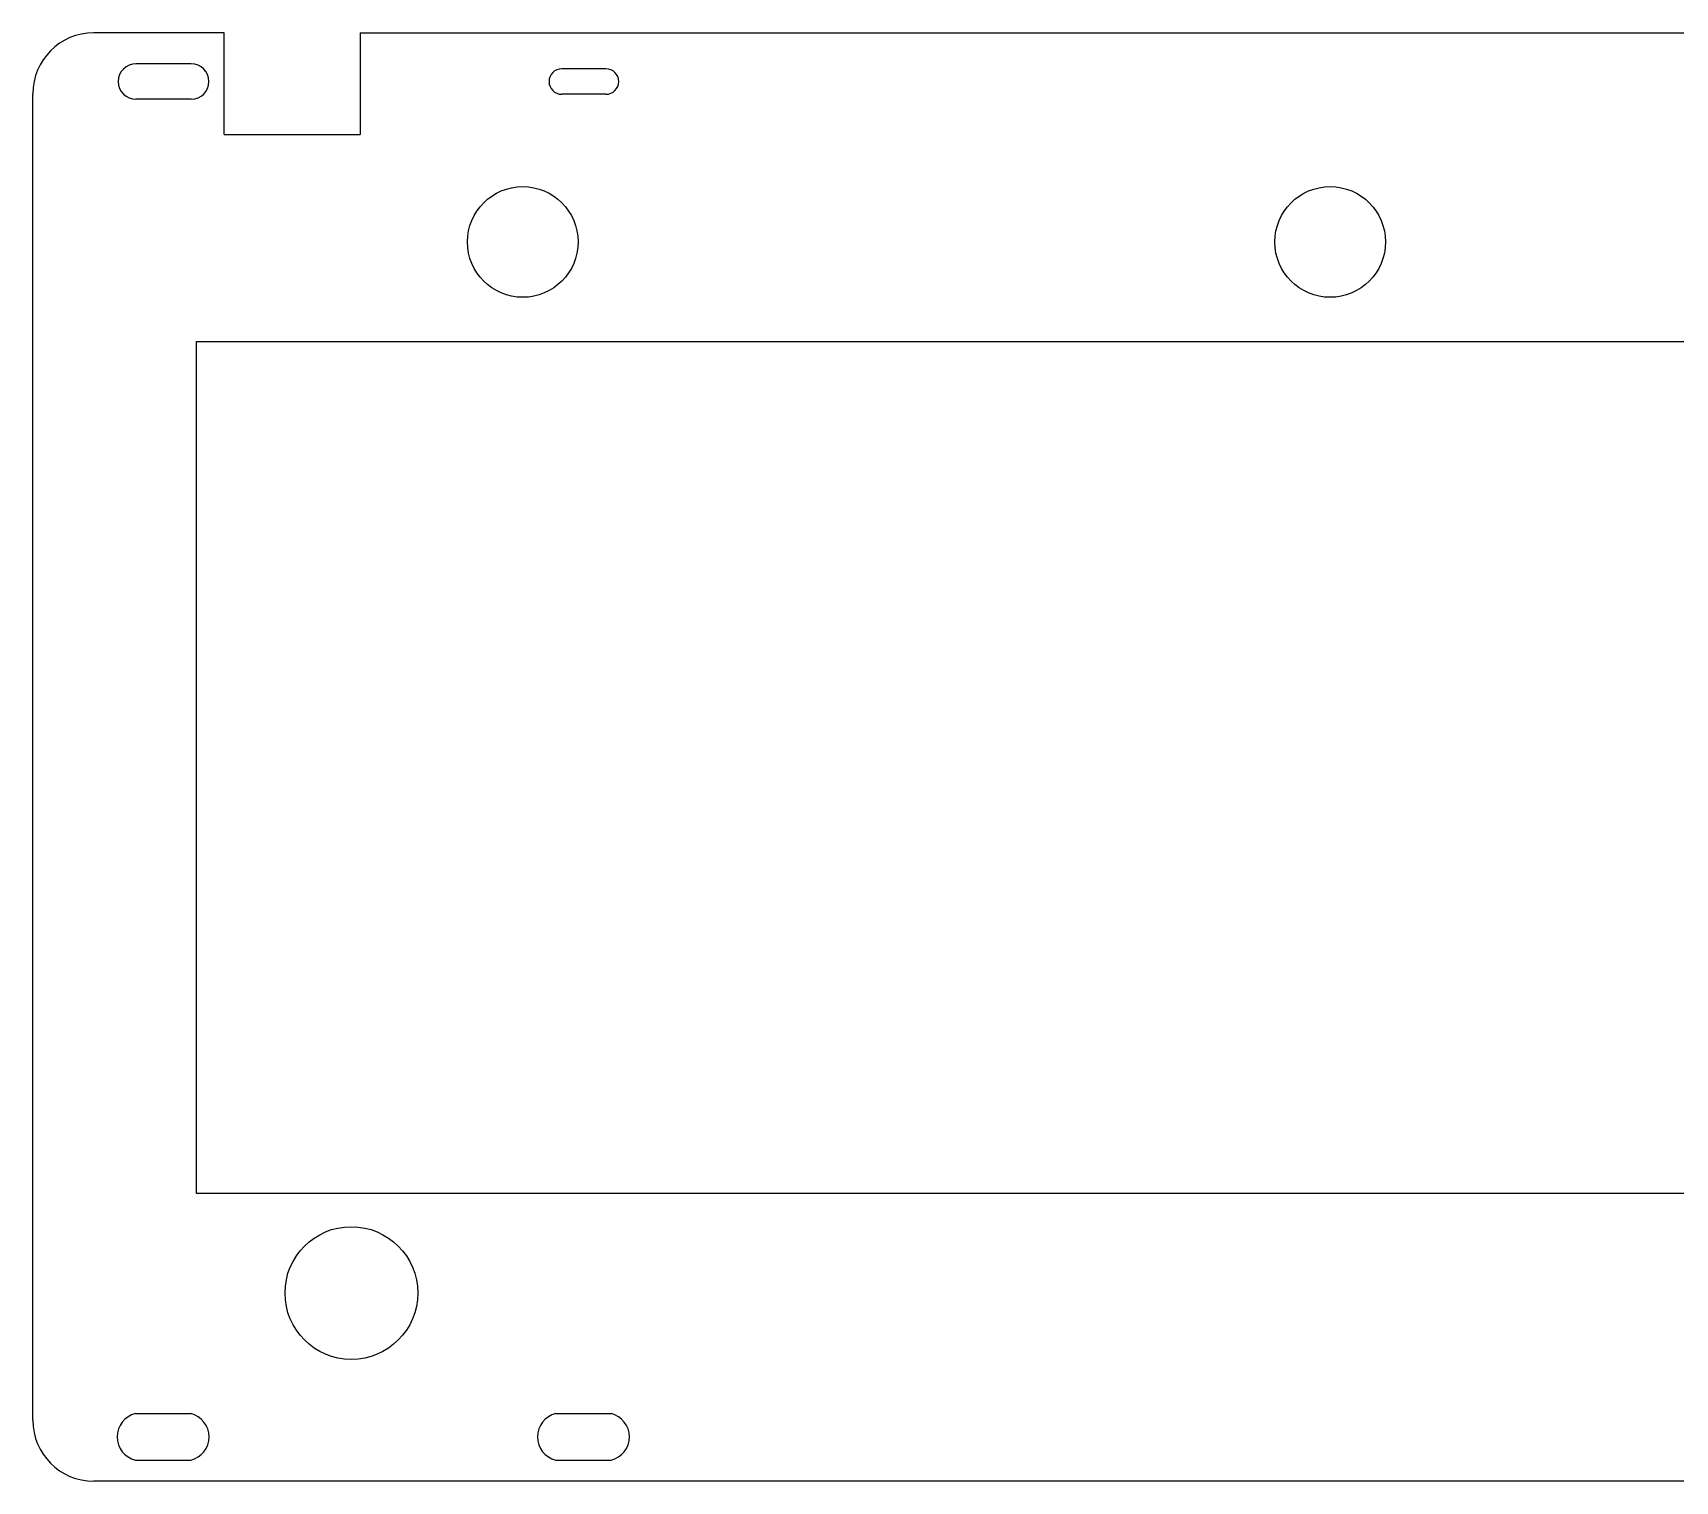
# Model space of a CAD drawing. Header units: inches. Extents: x 425 to 738, y -121 to 10.
# Drawn here: x 425.4 to 573.9, y -120.5 to 10.4 of the extents above; entities that cross this region are included whole.
import ezdxf

# ---------------------------------------------------------------- set-up
doc = ezdxf.new("R2010")
doc.units = ezdxf.units.IN
doc.header["$MEASUREMENT"] = 0

msp = doc.modelspace()

# ---------------------------------------------------------------- linework, layer by layer
for p, q in [((442.74298, 10.38813), (430.94298, 10.38813)), ((442.74298, 1.18813), (442.74298, 10.38813)), ((455.04298, 10.38813), (455.04298, 1.18813)), ((455.04298, 10.38813), (732.74298, 10.38813)), ((439.76316, 7.58813), (434.76316, 7.58813)), ((477.26316, 7.13813), (473.26316, 7.13813)), ((425.44298, -115.01187), (425.44298, 4.88813)), ((477.26316, 4.83813), (473.26316, 4.83813)), ((439.76316, 4.38813), (434.76316, 4.38813)), ((442.74298, 1.18813), (455.04298, 1.18813)), ((440.24298, -94.51187), (440.24298, -17.51187)), ((440.24298, -17.51187), (723.24298, -17.51187)), ((723.24298, -94.51187), (440.24298, -94.51187)), ((434.7228, -114.41187), (439.7228, -114.41187)), ((472.7228, -114.41187), (477.7228, -114.41187)), ((434.7228, -118.61187), (439.7228, -118.61187)), ((472.7228, -118.61187), (477.7228, -118.61187)), ((732.74298, -120.51187), (430.94298, -120.51187))]:
    msp.add_line(p, q)
for centre, radius in [((469.74298, -8.51187), 5), ((542.74298, -8.51187), 5), ((454.24298, -103.51187), 6)]:
    msp.add_circle(centre, radius)
for centre, radius, start, end in [((430.94298, 4.88813), 5.5, 90, 180), ((434.76316, 5.98813), 1.6, 90, 270), ((439.76316, 5.98813), 1.6, 270, 90), ((473.26316, 5.98813), 1.15, 90, 270), ((477.26316, 5.98813), 1.15, 270, 90), ((430.94298, -115.01187), 5.5, 180, 270), ((435.2228, -116.51187), 2.1587, 103.3924978, 256.6075022), ((439.2228, -116.51187), 2.1587, 283.3924978, 76.6075022), ((473.2228, -116.51187), 2.1587, 103.3924978, 256.6075022), ((477.2228, -116.51187), 2.1587, 283.3924978, 76.6075022)]:
    msp.add_arc(centre, radius, start, end)

doc.saveas('drawing.dxf')
